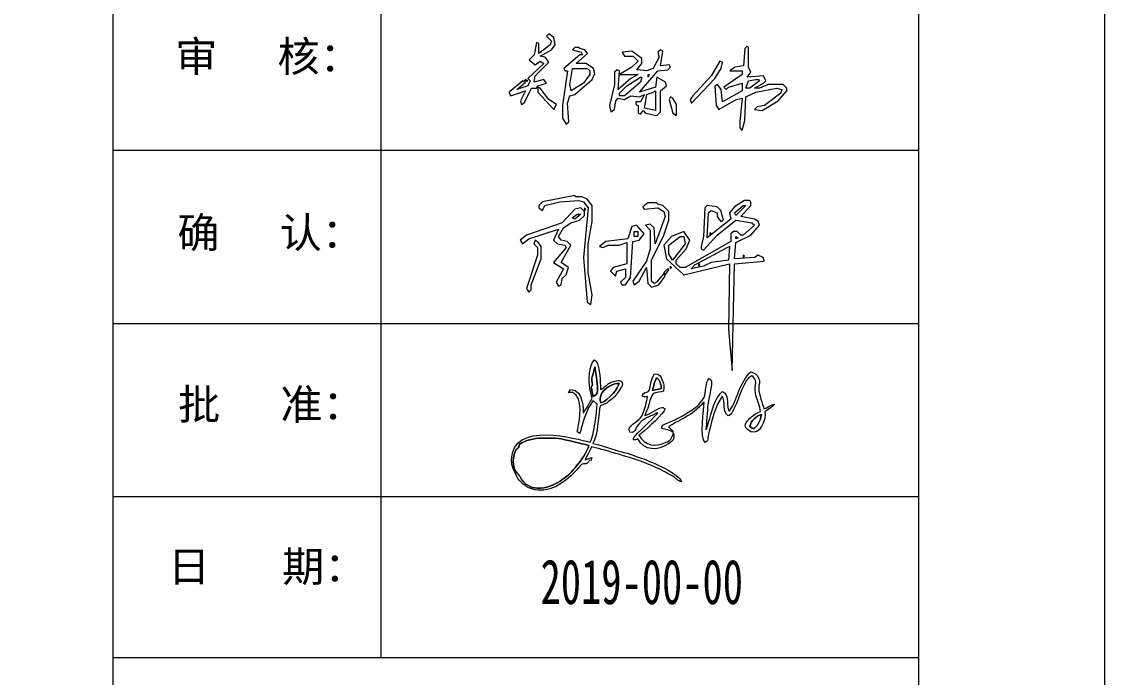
# Model space of a CAD drawing. Header units: millimetres. Extents: x 130143 to 328923, y 19139 to 134795.
# Drawn here: x 240438 to 247426, y 84799 to 89030 of the extents above; entities that cross this region are included whole.
import ezdxf
from ezdxf.enums import TextEntityAlignment as Align

# ---------------------------------------------------------------- set-up
doc = ezdxf.new("R2010")
doc.units = ezdxf.units.MM
doc.header["$LTSCALE"] = 10
doc.layers.add('邦威智能化', color=7, linetype='Continuous', lineweight=18)
doc.styles.get("Standard").update_dxf_attribs({"font": 'arial.ttf'})
doc.styles.add('标准', font='', dxfattribs={"width": 0.667})
doc.styles.get('标准').set_extended_font_data('仿宋_gb2312')

# ---------------------------------------------------------------- blocks, each defined once
blk = doc.blocks.new('图框')
for p, q in [((34698.4, 589.7), (34698.4, -29110.3)), ((36860.1, -16833.3), (36860.1, -23716)), ((34698.4, -19626.2), (41198.4, -19626.2)), ((34698.4, -21022.6), (41198.4, -21022.6)), ((34698.4, -22419), (41198.4, -22419)), ((34698.4, -23716), (41198.4, -23716))]:
    blk.add_line(p, q)
for points in [[(-2301.6, 1739.7), (42698.4, 1739.7), (42698.4, -30260.3), (-2301.6, -30260.3)], [(-801.6, 589.7), (41198.4, 589.7), (41198.4, -29110.3), (-801.6, -29110.3)]]:
    blk.add_lwpolyline(points, close=True)
for s, p, p2 in [('审     核：', (35201.4, -18992.3), (36707.7, -18992.3)), ('确     认：', (35218.5, -20414.1), (36724.8, -20414.1)), ('批     准：', (35224.7, -21798.6), (36730.9, -21798.6)), ('日      期：', (35143.3, -23105.8), (36744.9, -23105.8))]:
    blk.add_text(s, height=245.65).set_placement(p, p2, align=Align.ALIGNED)
blk = doc.blocks.new('zzh')
at = {"linetype": 'Continuous', "elevation": 9684500}
for points in [[(452.49, 1013.31), (451.49, 1014.31), (425.49, 1009.31), (422.49, 1006.31), (422.49, 1004.31), (425.49, 1002.31), (427.49, 1006.31), (439.49, 1009.31), (454.49, 1010.31), (458.49, 1009.31), (462.49, 1004.31), (458.49, 964.31), (461.49, 928.31), (464.49, 926.31), (465.49, 934.31), (462.49, 952.31), (462.49, 975.31), (465.49, 993.31), (465.49, 1006.31), (461.49, 1011.31), (457.49, 1013.31), (452.49, 1013.31)], [(518.49, 1007.31), (517.49, 1008.31), (510.49, 1008.31), (506.49, 1005.31), (507.49, 1003.31), (518.49, 1004.31), (523.49, 1001.31), (524.49, 997.31), (516.49, 975.31), (515.49, 988.31), (512.49, 991.31), (508.49, 990.31), (512.49, 986.31), (512.49, 971.31), (509.49, 961.31), (498.49, 945.31), (499.49, 942.31), (503.49, 945.31), (509.49, 956.31), (510.49, 943.31), (513.49, 940.31), (519.49, 942.31), (524.49, 949.31), (523.49, 951.31), (517.49, 944.31), (515.49, 943.31), (513.49, 945.31), (513.49, 962.31), (523.49, 982.31), (527.49, 994.31), (527.49, 1001.31), (522.49, 1006.31), (518.49, 1007.31)], [(593.49, 1009.31), (592.49, 1010.31), (588.49, 1010.31), (580.49, 1005.31), (576.49, 1000.31), (577.49, 995.31), (558.49, 980.31), (559.49, 1000.31), (561.49, 1002.31), (566.49, 1000.31), (566.49, 997.31), (569.49, 993.31), (571.49, 994.31), (569.49, 1002.31), (566.49, 1005.31), (558.49, 1006.31), (556.49, 1004.31), (555.49, 981.31), (553.49, 973.31), (553.49, 971.31), (555.49, 970.31), (566.49, 982.31), (581.49, 994.31), (594.49, 992.31), (596.49, 990.31), (587.49, 982.31), (585.49, 982.31), (582.49, 985.31), (579.49, 985.31), (577.49, 983.31), (577.49, 977.31), (540.49, 956.31), (536.49, 956.31), (533.49, 959.31), (533.49, 962.31), (541.49, 971.31), (544.49, 978.31), (539.49, 985.31), (529.49, 981.31), (523.49, 974.31), (525.49, 963.31), (539.49, 950.31), (576.49, 959.31), (575.49, 906.31), (578.49, 873.31), (580.49, 959.31), (604.49, 961.31), (603.49, 964.31), (599.49, 966.31), (596.49, 964.31), (580.49, 963.31), (581.49, 976.31), (593.49, 982.31), (600.49, 990.31), (599.49, 993.31), (596.49, 995.31), (585.49, 997.31), (593.49, 1006.31), (593.49, 1009.31)], [(587.49, 1006.31), (589.49, 1006.31), (581.49, 998.31), (580.49, 1000.31), (587.49, 1006.31)], [(457.49, 1003.31), (456.49, 1004.31), (451.49, 1003.31), (441.49, 992.31), (412.49, 982.31), (407.49, 978.31), (409.49, 975.31), (414.49, 979.31), (438.49, 987.31), (434.49, 978.31), (437.49, 975.31), (443.49, 974.31), (444.49, 972.31), (434.49, 960.31), (442.49, 955.31), (436.49, 944.31), (438.49, 941.31), (440.49, 942.31), (441.49, 947.31), (444.49, 950.31), (446.49, 956.31), (440.49, 960.31), (448.49, 974.31), (445.49, 977.31), (440.49, 978.31), (438.49, 981.31), (442.49, 988.31), (448.49, 992.31), (455.49, 994.31), (459.49, 998.31), (459.49, 1001.31), (457.49, 1003.31)], [(453.49, 999.31), (456.49, 999.31), (451.49, 995.31), (449.49, 996.31), (453.49, 999.31)], [(460.49, 1003.31), (459.49, 1004.31), (459.49, 1002.31), (460.49, 1003.31)], [(502.49, 989.31), (501.49, 990.31), (497.49, 989.31), (494.49, 979.31), (476.49, 977.31), (471.49, 973.31), (474.49, 972.31), (478.49, 974.31), (487.49, 974.31), (493.49, 976.31), (493.49, 959.31), (482.49, 956.31), (480.49, 953.31), (484.49, 949.31), (485.49, 953.31), (492.49, 955.31), (492.49, 948.31), (488.49, 944.31), (489.49, 942.31), (492.49, 942.31), (496.49, 948.31), (498.49, 977.31), (503.49, 978.31), (507.49, 983.31), (502.49, 989.31)], [(499.49, 985.31), (502.49, 985.31), (502.49, 981.31), (499.49, 981.31), (499.49, 985.31)], [(536.49, 981.31), (539.49, 981.31), (540.49, 975.31), (530.49, 962.31), (527.49, 967.31), (527.49, 974.31), (536.49, 981.31)], [(561.49, 983.31), (560.49, 984.31), (560.49, 982.31), (561.49, 983.31)], [(581.49, 981.31), (583.49, 980.31), (581.49, 979.31), (581.49, 981.31)], [(421.49, 977.31), (419.49, 978.31), (418.49, 975.31), (421.49, 972.31), (421.49, 966.31), (412.49, 939.31), (414.49, 936.31), (416.49, 938.31), (416.49, 942.31), (424.49, 963.31), (424.49, 973.31), (421.49, 977.31)], [(574.49, 972.31), (576.49, 973.31), (575.49, 962.31), (561.49, 960.31), (555.49, 957.31), (545.49, 955.31), (548.49, 958.31), (574.49, 972.31)], [(588.49, 965.31), (587.49, 966.31), (587.49, 964.31), (588.49, 965.31)], [(527.49, 954.31), (526.49, 955.31), (523.49, 952.31), (524.49, 950.31), (527.49, 954.31)], [(529.49, 956.31), (528.49, 957.31), (528.49, 955.31), (529.49, 956.31)], [(552.49, 958.31), (551.49, 959.31), (551.49, 957.31), (552.49, 958.31)]]:
    blk.add_lwpolyline(points, dxfattribs=at)
blk = doc.blocks.new('zcw')
at = {"linetype": 'Continuous', "elevation": 9684500}
for points in [[(448, 1160), (447, 1161), (445, 1159), (449, 1155), (448, 1152), (439, 1145), (439, 1153), (437, 1154), (435, 1144), (431, 1140), (436, 1136), (440, 1139), (443, 1137), (430, 1125), (432, 1123), (430, 1119), (421, 1116), (428, 1122), (426, 1123), (415, 1114), (416, 1111), (428, 1115), (424, 1107), (425, 1104), (427, 1105), (433, 1117), (437, 1117), (438, 1119), (445, 1121), (443, 1124), (435, 1122), (436, 1127), (447, 1138), (444, 1142), (440, 1143), (449, 1148), (452, 1152), (451, 1158), (448, 1160)], [(472, 1149), (471, 1150), (468, 1150), (466, 1148), (473, 1146), (474, 1144), (472, 1144), (459, 1133), (460, 1131), (462, 1131), (458, 1103), (458, 1093), (461, 1088), (463, 1090), (462, 1105), (464, 1111), (468, 1112), (482, 1124), (484, 1129), (483, 1133), (477, 1137), (469, 1137), (478, 1145), (476, 1148), (472, 1149)], [(539, 1147), (537, 1148), (535, 1146), (536, 1142), (531, 1133), (526, 1131), (518, 1132), (522, 1137), (522, 1141), (514, 1147), (506, 1146), (508, 1143), (515, 1143), (519, 1139), (514, 1134), (504, 1128), (519, 1128), (513, 1125), (503, 1116), (504, 1131), (502, 1132), (500, 1130), (500, 1120), (496, 1103), (497, 1098), (500, 1100), (501, 1107), (503, 1109), (508, 1108), (513, 1111), (520, 1110), (524, 1112), (521, 1106), (517, 1106), (517, 1104), (519, 1103), (519, 1097), (521, 1096), (523, 1099), (525, 1097), (534, 1095), (537, 1098), (537, 1115), (542, 1119), (541, 1122), (534, 1126), (533, 1118), (520, 1114), (535, 1131), (543, 1132), (545, 1134), (544, 1136), (537, 1135), (539, 1147)], [(608, 1150), (607, 1151), (605, 1149), (604, 1135), (597, 1134), (593, 1131), (603, 1131), (603, 1128), (588, 1118), (590, 1116), (592, 1118), (603, 1121), (603, 1115), (587, 1106), (586, 1116), (583, 1120), (581, 1119), (582, 1103), (584, 1100), (598, 1108), (603, 1109), (601, 1090), (601, 1085), (603, 1083), (605, 1091), (606, 1110), (614, 1114), (631, 1117), (635, 1116), (634, 1113), (621, 1103), (615, 1102), (613, 1100), (619, 1099), (632, 1107), (639, 1115), (639, 1117), (636, 1120), (624, 1120), (617, 1117), (613, 1117), (620, 1121), (622, 1123), (620, 1127), (607, 1126), (610, 1130), (608, 1134), (608, 1150)], [(587, 1138), (585, 1139), (578, 1127), (563, 1111), (561, 1108), (562, 1105), (581, 1125), (586, 1133), (587, 1138)], [(466, 1133), (474, 1133), (478, 1133), (480, 1131), (480, 1128), (475, 1121), (465, 1115), (464, 1120), (466, 1133)], [(527, 1128), (528, 1128), (527, 1126), (527, 1128)], [(430, 1123), (428, 1124), (427, 1123), (430, 1123)], [(521, 1126), (522, 1126), (521, 1122), (508, 1111), (504, 1111), (504, 1113), (510, 1119), (521, 1126)], [(614, 1124), (616, 1124), (617, 1123), (609, 1117), (606, 1117), (608, 1123), (614, 1124)], [(440, 1117), (438, 1118), (438, 1114), (451, 1100), (453, 1104), (447, 1108), (440, 1117)], [(531, 1114), (533, 1115), (533, 1099), (524, 1101), (526, 1112), (531, 1114)], [(547, 1109), (545, 1110), (544, 1108), (547, 1097), (550, 1095), (550, 1104), (547, 1109)]]:
    blk.add_lwpolyline(points, dxfattribs=at)

msp = doc.modelspace()

# ---------------------------------------------------------------- linework, layer by layer
at = {"layer": '邦威智能化'}
for points, knots in [([(244118.39073, 86216.71499, 0), (244118.39073, 86216.71499, 0), (244074.3754, 86202.42632, 0), (244074.3754, 86202.42632, 0), (244074.3754, 86202.42632, 0), (244079.92467, 86223.05726, 0), (244101.11741, 86243.91066, 0), (244115.24496, 86285.86141, 0), (244115.24496, 86285.86141, 0), (244170.01987, 86276.5011, 0), (244377.97413, 86213.19654, 0), (244432.74584, 86193.31139, 0), (244432.74584, 86193.31139, 0), (244476.69096, 86177.3564, 0), (244532.29566, 86155.58693, 0), (244571.9823, 86133.40576, 0), (244571.9823, 86133.40576, 0), (244594.58777, 86120.77993, 0), (244613.37333, 86112.87204, 0), (244636.55143, 86098.90919, 0), (244636.55143, 86098.90919, 0), (244656.33507, 86087.0026, 0), (244674.6542, 86065.92244, 0), (244697.27767, 86060.50673, 0), (244697.27767, 86060.50673, 0), (244685.06387, 86112.19102, 0), (244509.422, 86187.24763, 0), (244444.13788, 86211.20268, 0), (244444.13788, 86211.20268, 0), (244392.5776, 86230.12245, 0), (244337.99078, 86248.07133, 0), (244286.74336, 86261.59231, 0), (244286.74336, 86261.59231, 0), (244232.9623, 86275.78925, 0), (244175.64956, 86299.68114, 0), (244124.09782, 86307.31975, 0), (244124.09782, 86307.31975, 0), (244160.11501, 86364.98671, 0), (244160.28724, 86511.30036, 0), (244172.16498, 86552.01925, 0), (244172.16498, 86552.01925, 0), (244226.64773, 86575.21919, 0), (244184.81897, 86547.09157, 0), (244240.42435, 86590.18039, 0), (244240.42435, 86590.18039, 0), (244248.7044, 86596.59638, 0), (244254.15515, 86599.50659, 0), (244261.38452, 86606.76054, 0), (244261.38452, 86606.76054, 0), (244268.19583, 86613.59892, 0), (244272.77095, 86620.24066, 0), (244279.33242, 86627.31528, 0), (244279.33242, 86627.31528, 0), (244279.33242, 86627.31528, 0), (244311.37494, 86674.56629, 0), (244311.37494, 86674.56629, 0), (244311.37494, 86674.56629, 0), (244335.52102, 86733.913, 0), (244257.72027, 86711.29833, 0), (244231.91855, 86697.23952, 0), (244231.91855, 86697.23952, 0), (244212.40182, 86686.60111, 0), (244191.86953, 86663.37545, 0), (244173.9366, 86655.37828, 0), (244173.9366, 86655.37828, 0), (244172.39225, 86697.66191, 0), (244173.31323, 86829.87379, 0), (244135.99508, 86848.01667, 0), (244135.99508, 86848.01667, 0), (244097.65229, 86815.5632, 0), (244097.57698, 86711.95369, 0), (244104.96533, 86665.52166, 0), (244104.96533, 86665.52166, 0), (244116.07259, 86595.76663, 0), (244128.85167, 86607.53125, 0), (244110.25314, 86581.47632, 0), (244110.25314, 86581.47632, 0), (244110.25314, 86581.47632, 0), (244064.39302, 86504.19082, 0), (244064.39302, 86504.19082, 0), (244064.39302, 86504.19082, 0), (244059.41678, 86518.58204, 0), (244070.956, 86652.64535, 0), (243981.06486, 86655.85032, 0), (243981.06486, 86655.85032, 0), (243981.06486, 86655.85032, 0), (243967.96225, 86635.74883, 0), (243967.96225, 86635.74883, 0), (243967.96225, 86635.74883, 0), (243982.18336, 86635.89834, 0), (243985.64839, 86639.75042, 0), (243994.53376, 86636.25008, 0), (243994.53376, 86636.25008, 0), (244066.14362, 86608.01985, 0), (244038.75242, 86462.93343, 0), (244028.56647, 86403.51731, 0), (244028.56647, 86403.51731, 0), (244025.41668, 86385.16089, 0), (244020.00362, 86379.49687, 0), (244040.88624, 86373.27167, 0), (244040.88624, 86373.27167, 0), (244047.49787, 86386.02025, 0), (244053.77671, 86449.92735, 0), (244097.66605, 86537.87252, 0), (244097.66605, 86537.87252, 0), (244106.56772, 86555.71375, 0), (244117.42724, 86567.03808, 0), (244124.51199, 86583.43593, 0), (244124.51199, 86583.43593, 0), (244138.34589, 86575.84163, 0), (244139.92897, 86569.958, 0), (244152.1414, 86564.1497, 0), (244152.1414, 86564.1497, 0), (244149.80565, 86506.52073, 0), (244132.03817, 86354.18389, 0), (244106.337, 86316.94498, 0), (244106.337, 86316.94498, 0), (244093.01135, 86315.98039, 0), (243653.24451, 86460.77491, 0), (243606.03972, 86244.92949, 0), (243606.03972, 86244.92949, 0), (243590.43817, 86173.58974, 0), (243608.16604, 86147.44228, 0), (243634.29236, 86095.56427, 0), (243634.29236, 86095.56427, 0), (243644.23443, 86075.81504, 0), (243646.44522, 86071.47311, 0), (243662.01743, 86058.023, 0), (243662.01743, 86058.023, 0), (243699.9087, 86025.31332, 0), (243718.63299, 86013.15257, 0), (243770.65103, 86007.32716, 0), (243770.65103, 86007.32716, 0), (243874.7601, 85995.67385, 0), (243971.59638, 86081.79228, 0), (244032.79687, 86152.11054, 0), (244032.79687, 86152.11054, 0), (244032.79687, 86152.11054, 0), (244049.43679, 86170.17369, 0), (244049.43679, 86170.17369, 0), (244049.43679, 86170.17369, 0), (244050.10469, 86170.91083, 0), (244051.05459, 86172.10684, 0), (244051.68229, 86172.78647, 0), (244051.68229, 86172.78647, 0), (244051.68229, 86172.78647, 0), (244062.14039, 86178.52094, 0), (244062.14039, 86178.52094, 0), (244062.14039, 86178.52094, 0), (244062.59307, 86178.43683, 0), (244063.86144, 86177.68173, 0), (244064.37349, 86177.57412, 0), (244064.37349, 86177.57412, 0), (244064.96283, 86177.45229, 0), (244066.33695, 86176.73615, 0), (244066.99618, 86176.63472, 0), (244066.99618, 86176.63472, 0), (244078.21238, 86174.94323, 0), (244082.4671, 86176.36925, 0), (244092.65685, 86185.31702, 0), (244092.65685, 86185.31702, 0), (244097.87015, 86189.89324, 0), (244095.94501, 86188.89576, 0), (244099.72607, 86194.57773, 0), (244099.72607, 86194.57773, 0), (244110.06739, 86210.11224, 0), (244110.32746, 86183.09424, 0), (244118.39073, 86216.71499, 0)], [0, 0, 0, 0, 35183.0491355911, 35183.0491355911, 35183.0491355911, 35183.0642643022, 70366.0982711822, 70366.0982711822, 70366.0982711822, 70366.1133998934, 105549.1474067732, 105549.1474067732, 105549.1474067732, 105549.1625354843, 140732.1965423643, 140732.1965423643, 140732.1965423643, 140732.2116710754, 175915.2456779554, 175915.2456779554, 175915.2456779554, 175915.2608066664, 211098.2948135464, 211098.2948135464, 211098.2948135464, 211098.3099422576, 246281.3439491375, 246281.3439491375, 246281.3439491375, 246281.3590778487, 281464.3930847286, 281464.3930847286, 281464.3930847286, 281464.4082134397, 316647.4422203197, 316647.4422203197, 316647.4422203197, 316647.4573490307, 351830.4913559108, 351830.4913559108, 351830.4913559108, 351830.5064846219, 387013.5404915018, 387013.5404915018, 387013.5404915018, 387013.5556202129, 422196.5896270929, 422196.5896270929, 422196.5896270929, 422196.604755804, 457379.6387626839, 457379.6387626839, 457379.6387626839, 457379.653891395, 492562.687898275, 492562.687898275, 492562.687898275, 492562.7030269861, 527745.7370338662, 527745.7370338662, 527745.7370338662, 527745.7521625772, 562928.7861694571, 562928.7861694571, 562928.7861694571, 562928.8012981683, 598111.8353050482, 598111.8353050482, 598111.8353050482, 598111.8504337593, 633294.8844406394, 633294.8844406394, 633294.8844406394, 633294.8995693504, 668477.9335762303, 668477.9335762303, 668477.9335762303, 668477.9487049414, 703660.9827118216, 703660.9827118216, 703660.9827118216, 703660.9978405325, 738844.0318474123, 738844.0318474123, 738844.0318474123, 738844.0469761237, 774027.0809830036, 774027.0809830036, 774027.0809830036, 774027.0961117148, 809210.1301185949, 809210.1301185949, 809210.1301185949, 809210.1452473056, 844393.179254186, 844393.179254186, 844393.179254186, 844393.1943828969, 879576.228389777, 879576.228389777, 879576.228389777, 879576.2435184881, 914759.2775253679, 914759.2775253679, 914759.2775253679, 914759.2926540793, 949942.3266609587, 949942.3266609587, 949942.3266609587, 949942.3417896705, 985125.37579655, 985125.37579655, 985125.37579655, 985125.390925262, 1020308.424932141, 1020308.424932141, 1020308.424932141, 1020308.440060852, 1055491.474067732, 1055491.474067732, 1055491.474067732, 1055491.489196443, 1090674.5232033229, 1090674.5232033229, 1090674.5232033229, 1090674.5383320339, 1125857.572338914, 1125857.572338914, 1125857.572338914, 1125857.587467625, 1161040.6214745049, 1161040.6214745049, 1161040.6214745049, 1161040.6366032159, 1196223.670610097, 1196223.670610097, 1196223.670610097, 1196223.6857388071, 1231406.719745687, 1231406.719745687, 1231406.719745687, 1231406.734874398, 1266589.7688812781, 1266589.7688812781, 1266589.7688812781, 1266589.78400999, 1301772.818016869, 1301772.818016869, 1301772.818016869, 1301772.833145581, 1336955.8671524599, 1336955.8671524599, 1336955.8671524599, 1336955.8822811721, 1372138.9162880511, 1372138.9162880511, 1372138.9162880511, 1372138.931416763, 1407321.9654236429, 1407321.9654236429, 1407321.9654236429, 1407321.9805523539, 1442505.014559234, 1442505.014559234, 1442505.014559234, 1442505.029687945, 1512871.1128304149, 1512871.1128304149, 1512871.1128304149, 1512871.1128304149]), ([(244138.64328, 86803.44675, 0), (244143.27647, 86746.21534, 0), (244155.86655, 86721.49524, 0), (244154.62277, 86649.05023, 0), (244154.62277, 86649.05023, 0), (244154.23849, 86626.6283, 0), (244143.66163, 86618.86172, 0), (244126.88639, 86611.64869, 0), (244126.88639, 86611.64869, 0), (244126.88639, 86611.64869, 0), (244117.20244, 86654.15504, 0), (244117.20244, 86654.15504, 0), (244117.20244, 86654.15504, 0), (244108.02738, 86690.74498, 0), (244125.5543, 86668.21465, 0), (244121.16944, 86699.69148, 0), (244121.16944, 86699.69148, 0), (244119.5487, 86711.32082, 0), (244115.57527, 86701.57523, 0), (244117.73629, 86727.20858, 0), (244117.73629, 86727.20858, 0), (244117.73629, 86727.20858, 0), (244138.64328, 86803.44675, 0), (244138.64328, 86803.44675, 0)], [0, 0, 0, 0, 31925.6480872779, 31925.6480872779, 31925.6480872779, 31925.6503220733, 63851.2961745559, 63851.2961745559, 63851.2961745559, 63851.2984093513, 95776.9442618339, 95776.9442618339, 95776.9442618339, 95776.9464966292, 127702.5923491118, 127702.5923491118, 127702.5923491118, 127702.5945839072, 159628.2404363898, 159628.2404363898, 159628.2404363898, 159628.2426711851, 223479.5366109457, 223479.5366109457, 223479.5366109457, 223479.5366109457]), ([(244477.02951, 86611.19539, 0), (244473.00816, 86573.38421, 0), (244450.82657, 86493.4337, 0), (244432.71478, 86472.92534, 0), (244432.71478, 86472.92534, 0), (244423.4075, 86462.38639, 0), (244397.47713, 86446.56138, 0), (244385.95715, 86435.02309, 0), (244385.95715, 86435.02309, 0), (244350.76083, 86399.75207, 0), (244356.45957, 86402.91645, 0), (244362.54024, 86382.08626, 0), (244362.54024, 86382.08626, 0), (244412.17731, 86369.08229, 0), (244382.59032, 86419.7841, 0), (244465.11793, 86470.02896, 0), (244465.11793, 86470.02896, 0), (244465.11793, 86470.02896, 0), (244505.89899, 86489.03246, 0), (244505.89899, 86489.03246, 0), (244505.89899, 86489.03246, 0), (244532.04885, 86500.19028, 0), (244523.78809, 86504.54525, 0), (244544.53536, 86506.22898, 0), (244544.53536, 86506.22898, 0), (244535.95097, 86491.69938, 0), (244428.89705, 86390.90603, 0), (244399.67591, 86358.70107, 0), (244399.67591, 86358.70107, 0), (244387.93266, 86345.76206, 0), (244385.73793, 86348.62597, 0), (244386.13601, 86332.1798, 0), (244386.13601, 86332.1798, 0), (244403.62357, 86329.72944, 0), (244394.07093, 86333.66453, 0), (244414.25423, 86337.16888, 0), (244414.25423, 86337.16888, 0), (244456.95137, 86260.74822, 0), (244541.8321, 86257.53094, 0), (244613.26839, 86306.33191, 0), (244613.26839, 86306.33191, 0), (244638.57232, 86323.61824, 0), (244654.48427, 86332.0879, 0), (244646.22885, 86373.96221, 0), (244646.22885, 86373.96221, 0), (244645.45458, 86372.87628, 0), (244644.9314, 86372.32589, 0), (244644.52446, 86370.33707, 0), (244644.52446, 86370.33707, 0), (244644.52446, 86370.33707, 0), (244628.49535, 86335.86608, 0), (244628.49535, 86335.86608, 0), (244628.49535, 86335.86608, 0), (244620.17014, 86326.91397, 0), (244608.98724, 86320.79239, 0), (244597.34921, 86315.59472, 0), (244597.34921, 86315.59472, 0), (244526.47834, 86283.94986, 0), (244463.99732, 86291.14642, 0), (244421.54128, 86360.86344, 0), (244421.54128, 86360.86344, 0), (244430.87638, 86369.72586, 0), (244436.50522, 86371.14569, 0), (244444.58057, 86378.05208, 0), (244444.58057, 86378.05208, 0), (244477.83313, 86406.4791, 0), (244585.07564, 86504.05111, 0), (244592.20627, 86531.50996, 0), (244592.20627, 86531.50996, 0), (244577.49485, 86540.03004, 0), (244580.26788, 86544.55064, 0), (244562.04492, 86537.64498, 0), (244562.04492, 86537.64498, 0), (244538.29207, 86528.63799, 0), (244474.54962, 86491.01729, 0), (244459.78922, 86487.94145, 0), (244459.78922, 86487.94145, 0), (244498.20184, 86574.41608, 0), (244481.17785, 86553.50512, 0), (244498.60347, 86600.08717, 0), (244498.60347, 86600.08717, 0), (244517.10269, 86649.53618, 0), (244534.17942, 86629.14062, 0), (244581.11186, 86646.50835, 0), (244581.11186, 86646.50835, 0), (244587.57091, 86675.47862, 0), (244581.65534, 86695.05652, 0), (244571.99715, 86717.2083, 0), (244571.99715, 86717.2083, 0), (244560.82572, 86742.83003, 0), (244558.67256, 86758.08515, 0), (244522.80996, 86757.68666, 0), (244522.80996, 86757.68666, 0), (244495.09579, 86715.36376, 0), (244498.82878, 86677.8685, 0), (244489.33583, 86654.40217, 0), (244489.33583, 86654.40217, 0), (244480.06615, 86631.47448, 0), (244467.50809, 86643.5529, 0), (244452.46744, 86629.99428, 0), (244452.46744, 86629.99428, 0), (244430.34461, 86610.04996, 0), (244458.95994, 86606.68424, 0), (244477.02951, 86611.19539, 0)], [0, 0, 0, 0, 32802.2634506193, 32802.2634506193, 32802.2634506193, 32802.2723072305, 65604.5269012387, 65604.5269012387, 65604.5269012387, 65604.5357578499, 98406.7903518581, 98406.7903518581, 98406.7903518581, 98406.7992084692, 131209.0538024774, 131209.0538024774, 131209.0538024774, 131209.0626590885, 164011.3172530968, 164011.3172530968, 164011.3172530968, 164011.3261097079, 196813.5807037161, 196813.5807037161, 196813.5807037161, 196813.5895603271, 229615.8441543355, 229615.8441543355, 229615.8441543355, 229615.8530109466, 262418.1076049548, 262418.1076049548, 262418.1076049548, 262418.116461566, 295220.3710555743, 295220.3710555743, 295220.3710555743, 295220.3799121853, 328022.6345061935, 328022.6345061935, 328022.6345061935, 328022.6433628047, 360824.8979568129, 360824.8979568129, 360824.8979568129, 360824.9068134241, 393627.1614074323, 393627.1614074323, 393627.1614074323, 393627.1702640436, 426429.4248580514, 426429.4248580514, 426429.4248580514, 426429.4337146629, 459231.688308671, 459231.688308671, 459231.688308671, 459231.6971652822, 492033.9517592903, 492033.9517592903, 492033.9517592903, 492033.9606159018, 524836.2152099097, 524836.2152099097, 524836.2152099097, 524836.2240665208, 557638.478660529, 557638.478660529, 557638.478660529, 557638.4875171402, 590440.7421111483, 590440.7421111483, 590440.7421111483, 590440.7509677596, 623243.0055617678, 623243.0055617678, 623243.0055617678, 623243.0144183789, 656045.269012387, 656045.269012387, 656045.269012387, 656045.2778689982, 688847.5324630064, 688847.5324630064, 688847.5324630064, 688847.541319618, 721649.7959136256, 721649.7959136256, 721649.7959136256, 721649.8047702371, 754452.0593642452, 754452.0593642452, 754452.0593642452, 754452.0682208563, 787254.3228148646, 787254.3228148646, 787254.3228148646, 787254.3316714753, 820056.5862654839, 820056.5862654839, 820056.5862654839, 820056.5951220952, 885661.1131667227, 885661.1131667227, 885661.1131667227, 885661.1131667227]), ([(244510.50729, 86650.72546, 0), (244516.82411, 86680.64686, 0), (244523.76803, 86712.6115, 0), (244538.19775, 86732.68948, 0), (244538.19775, 86732.68948, 0), (244547.05526, 86725.28756, 0), (244553.65362, 86712.20921, 0), (244558.44686, 86701.85007, 0), (244558.44686, 86701.85007, 0), (244564.27406, 86689.23493, 0), (244566.42106, 86675.49616, 0), (244567.72887, 86662.06476, 0), (244567.72887, 86662.06476, 0), (244567.72887, 86662.06476, 0), (244510.50729, 86650.72546, 0), (244510.50729, 86650.72546, 0)], [0, 0, 0, 0, 30219.7479542248, 30219.7479542248, 30219.7479542248, 30219.7494652122, 60439.4959084496, 60439.4959084496, 60439.4959084496, 60439.497419437, 90659.2438626744, 90659.2438626744, 90659.2438626744, 90659.2453736618, 151098.7397711239, 151098.7397711239, 151098.7397711239, 151098.7397711239]), ([(245005.70726, 86517.90846, 0), (245000.7841, 86523.65051, 0), (245004.79874, 86511.55795, 0), (244999.08415, 86530.35849, 0), (244999.08415, 86530.35849, 0), (244988.76066, 86564.3208, 0), (245003.5625, 86626.7399, 0), (244960.65756, 86643.13148, 0), (244960.65756, 86643.13148, 0), (244929.78591, 86615.54425, 0), (244913.71101, 86578.1766, 0), (244898.13821, 86535.1863, 0), (244898.13821, 86535.1863, 0), (244898.13821, 86535.1863, 0), (244859.84387, 86405.51032, 0), (244859.84387, 86405.51032, 0), (244859.84387, 86405.51032, 0), (244855.11782, 86395.68497, 0), (244856.12216, 86398.63852, 0), (244853.73813, 86395.2354, 0), (244853.73813, 86395.2354, 0), (244859.47944, 86447.20644, 0), (244860.71072, 86506.25408, 0), (244868.37478, 86567.56753, 0), (244868.37478, 86567.56753, 0), (244878.60364, 86649.4266, 0), (244910.37792, 86711.14856, 0), (244876.15864, 86728.17517, 0), (244876.15864, 86728.17517, 0), (244848.80518, 86702.33245, 0), (244857.10306, 86640.45669, 0), (244842.46044, 86605.53301, 0), (244842.46044, 86605.53301, 0), (244837.79313, 86594.41084, 0), (244818.2002, 86570.25817, 0), (244809.19657, 86560.52501, 0), (244809.19657, 86560.52501, 0), (244792.73785, 86542.72344, 0), (244783.00948, 86537.47133, 0), (244765.04064, 86524.79027, 0), (244765.04064, 86524.79027, 0), (244713.34496, 86488.28755, 0), (244649.39233, 86458.35872, 0), (244589.82185, 86432.67589, 0), (244589.82185, 86432.67589, 0), (244573.78438, 86425.76402, 0), (244572.63354, 86428.9965, 0), (244568.83562, 86407.74836, 0), (244568.83562, 86407.74836, 0), (244595.45335, 86393.75826, 0), (244622.21785, 86397.8723, 0), (244643.65072, 86378.59851, 0), (244643.65072, 86378.59851, 0), (244636.82923, 86403.30865, 0), (244627.15961, 86397.77392, 0), (244613.01228, 86414.86896, 0), (244613.01228, 86414.86896, 0), (244622.38752, 86419.07286, 0), (244639.94329, 86434.78045, 0), (244673.72508, 86450.93313, 0), (244673.72508, 86450.93313, 0), (244711.66637, 86469.0746, 0), (244762.79985, 86499.50386, 0), (244793.25035, 86527.1548, 0), (244793.25035, 86527.1548, 0), (244809.01147, 86541.46727, 0), (244827.93153, 86563.11412, 0), (244843.66046, 86574.70308, 0), (244843.66046, 86574.70308, 0), (244841.87281, 86534.63218, 0), (244811.32283, 86340.02609, 0), (244849.42628, 86313.53581, 0), (244849.42628, 86313.53581, 0), (244873.78892, 86324.88659, 0), (244862.24259, 86336.18209, 0), (244875.60834, 86386.59032, 0), (244875.60834, 86386.59032, 0), (244897.60691, 86469.55871, 0), (244912.18442, 86545.62688, 0), (244959.88732, 86614.39677, 0), (244959.88732, 86614.39677, 0), (244980.69729, 86579.73121, 0), (244961.62088, 86510.38341, 0), (244997.44117, 86486.41754, 0), (244997.44117, 86486.41754, 0), (245020.30409, 86492.13147, 0), (245028.5046, 86521.4604, 0), (245040.94615, 86544.68923, 0), (245040.94615, 86544.68923, 0), (245066.89481, 86593.13014, 0), (245100.10705, 86727.7263, 0), (245150.27752, 86745.63573, 0), (245150.27752, 86745.63573, 0), (245163.09598, 86737.62462, 0), (245178.48695, 86720.41393, 0), (245176.66488, 86700.51825, 0), (245176.66488, 86700.51825, 0), (245174.1835, 86673.37103, 0), (245167.24792, 86669.16649, 0), (245174.42735, 86632.41515, 0), (245174.42735, 86632.41515, 0), (245181.04404, 86598.50978, 0), (245205.39857, 86544.5805, 0), (245205.77859, 86515.34609, 0), (245205.77859, 86515.34609, 0), (245181.63115, 86503.34598, 0), (245155.17884, 86488.50302, 0), (245136.19077, 86468.72874, 0), (245136.19077, 86468.72874, 0), (245114.92814, 86446.58718, 0), (245093.19548, 86421.4327, 0), (245122.34491, 86397.41927, 0), (245122.34491, 86397.41927, 0), (245185.1996, 86345.61818, 0), (245228.83651, 86423.07748, 0), (245236.16606, 86488.52999, 0), (245236.16606, 86488.52999, 0), (245237.28302, 86498.53102, 0), (245234.82482, 86499.22676, 0), (245235.1719, 86512.49117, 0), (245235.1719, 86512.49117, 0), (245251.89031, 86525.42951, 0), (245286.70986, 86546.86469, 0), (245299.78766, 86560.86118, 0), (245299.78766, 86560.86118, 0), (245277.1796, 86561.49715, 0), (245255.42654, 86537.1732, 0), (245229.29839, 86532.29541, 0), (245229.29839, 86532.29541, 0), (245219.98908, 86563.82362, 0), (245196.02173, 86622.75835, 0), (245195.20027, 86661.9134, 0), (245195.20027, 86661.9134, 0), (245194.52963, 86693.9579, 0), (245208.0656, 86700.26313, 0), (245194.91405, 86730.32512, 0), (245194.91405, 86730.32512, 0), (245186.59284, 86749.3477, 0), (245171.10414, 86764.61409, 0), (245143.8178, 86769.89999, 0), (245143.8178, 86769.89999, 0), (245112.59924, 86743.60216, 0), (245090.35681, 86700.16976, 0), (245069.95599, 86653.48447, 0), (245069.95599, 86653.48447, 0), (245049.05486, 86605.64337, 0), (245035.66684, 86555.23762, 0), (245005.70726, 86517.90846, 0)], [0, 0, 0, 0, 32879.3583302865, 32879.3583302865, 32879.3583302865, 32879.3708244427, 65758.716660573, 65758.716660573, 65758.716660573, 65758.7291547292, 98638.0749908595, 98638.0749908595, 98638.0749908595, 98638.0874850157, 131517.433321146, 131517.433321146, 131517.433321146, 131517.4458153022, 164396.7916514325, 164396.7916514325, 164396.7916514325, 164396.8041455886, 197276.1499817192, 197276.1499817192, 197276.1499817192, 197276.1624758752, 230155.5083120057, 230155.5083120057, 230155.5083120057, 230155.5208061617, 263034.8666422922, 263034.8666422922, 263034.8666422922, 263034.8791364483, 295914.2249725787, 295914.2249725787, 295914.2249725787, 295914.2374667349, 328793.5833028651, 328793.5833028651, 328793.5833028651, 328793.5957970214, 361672.9416331518, 361672.9416331518, 361672.9416331518, 361672.9541273079, 394552.2999634382, 394552.2999634382, 394552.2999634382, 394552.3124575944, 427431.6582937247, 427431.6582937247, 427431.6582937247, 427431.6707878808, 460311.0166240113, 460311.0166240113, 460311.0166240113, 460311.0291181674, 493190.3749542978, 493190.3749542978, 493190.3749542978, 493190.387448454, 526069.7332845847, 526069.7332845847, 526069.7332845847, 526069.7457787405, 558949.0916148708, 558949.0916148708, 558949.0916148708, 558949.1041090271, 591828.4499451574, 591828.4499451574, 591828.4499451574, 591828.4624393136, 624707.8082754439, 624707.8082754439, 624707.8082754439, 624707.8207696001, 657587.1666057302, 657587.1666057302, 657587.1666057302, 657587.1790998866, 690466.524936017, 690466.524936017, 690466.524936017, 690466.5374301735, 723345.8832663036, 723345.8832663036, 723345.8832663036, 723345.8957604597, 756225.2415965901, 756225.2415965901, 756225.2415965901, 756225.2540907464, 789104.5999268768, 789104.5999268768, 789104.5999268768, 789104.6124210326, 821983.9582571629, 821983.9582571629, 821983.9582571629, 821983.9707513195, 854863.3165874495, 854863.3165874495, 854863.3165874495, 854863.3290816058, 887742.674917736, 887742.674917736, 887742.674917736, 887742.6874118929, 920622.0332480227, 920622.0332480227, 920622.0332480227, 920622.0457421788, 953501.3915783092, 953501.3915783092, 953501.3915783092, 953501.4040724656, 986380.7499085956, 986380.7499085956, 986380.7499085956, 986380.7624027518, 1019260.108238882, 1019260.108238882, 1019260.108238882, 1019260.1207330381, 1052139.466569168, 1052139.466569168, 1052139.466569168, 1052139.4790633251, 1085018.8248994551, 1085018.8248994551, 1085018.8248994551, 1085018.837393611, 1117898.1832297409, 1117898.1832297409, 1117898.1832297409, 1117898.195723898, 1150777.541560028, 1150777.541560028, 1150777.541560028, 1150777.5540541839, 1183656.8998903141, 1183656.8998903141, 1183656.8998903141, 1183656.9123844709, 1249415.6165508879, 1249415.6165508879, 1249415.6165508879, 1249415.6165508879]), ([(244176.72724, 86570.61313, 0), (244167.45431, 86592.63195, 0), (244173.68315, 86606.09358, 0), (244177.63128, 86621.59476, 0), (244177.63128, 86621.59476, 0), (244189.09659, 86666.61351, 0), (244270.23195, 86699.41099, 0), (244293.55116, 86696.14922, 0), (244293.55116, 86696.14922, 0), (244292.89723, 86670.48927, 0), (244230.47153, 86588.08036, 0), (244176.72724, 86570.61313, 0)], [0, 0, 0, 0, 29286.8193827614, 29286.8193827614, 29286.8193827614, 29286.8205542341, 58573.6387655227, 58573.6387655227, 58573.6387655227, 58573.6399369955, 117147.2775310454, 117147.2775310454, 117147.2775310454, 117147.2775310454]), ([(245137.69793, 86417.33831, 0), (245144.64189, 86453.25834, 0), (245178.99033, 86486.67968, 0), (245212.73124, 86496.02483, 0), (245212.73124, 86496.02483, 0), (245206.63876, 86452.40365, 0), (245188.11, 86416.88633, 0), (245160.02818, 86402.84424, 0), (245160.02818, 86402.84424, 0), (245160.02818, 86402.84424, 0), (245137.69793, 86417.33831, 0), (245137.69793, 86417.33831, 0)], [0, 0, 0, 0, 27112.3119568406, 27112.3119568406, 27112.3119568406, 27112.3130413331, 54224.6239136813, 54224.6239136813, 54224.6239136813, 54224.6249981737, 108449.2478273625, 108449.2478273625, 108449.2478273625, 108449.2478273625]), ([(244098.50761, 86295.0123, 0), (244089.7702, 86255.27418, 0), (244045.69567, 86198.1645, 0), (244019.74715, 86162.90823, 0), (244019.74715, 86162.90823, 0), (243997.12453, 86132.17873, 0), (243943.16407, 86082.74865, 0), (243913.36239, 86064.73944, 0), (243913.36239, 86064.73944, 0), (243872.10199, 86039.79975, 0), (243827.49475, 86016.8378, 0), (243765.05882, 86019.31893, 0), (243765.05882, 86019.31893, 0), (243725.53893, 86020.89322, 0), (243678.68486, 86045.8091, 0), (243657.44765, 86088.69775, 0), (243657.44765, 86088.69775, 0), (243652.83622, 86098.00559, 0), (243653.00813, 86096.71309, 0), (243646.18152, 86105.45572, 0), (243646.18152, 86105.45572, 0), (243645.42706, 86106.42417, 0), (243643.41043, 86109.06545, 0), (243642.69555, 86109.883, 0), (243642.69555, 86109.883, 0), (243642.32574, 86110.30724, 0), (243641.41854, 86111.32083, 0), (243641.04502, 86111.71168, 0), (243641.04502, 86111.71168, 0), (243641.04502, 86111.71168, 0), (243637.63325, 86114.82915, 0), (243637.63325, 86114.82915, 0), (243637.63325, 86114.82915, 0), (243601.56137, 86149.20731, 0), (243606.10831, 86239.36064, 0), (243630.55029, 86268.41174, 0), (243630.55029, 86268.41174, 0), (243642.64544, 86282.79351, 0), (243633.7104, 86268.10002, 0), (243642.71652, 86279.83315, 0), (243642.71652, 86279.83315, 0), (243656.84321, 86298.24882, 0), (243640.3649, 86300.14754, 0), (243664.56181, 86311.78155, 0), (243664.56181, 86311.78155, 0), (243665.49624, 86312.22989, 0), (243666.89819, 86312.52486, 0), (243667.8722, 86312.92373, 0), (243667.8722, 86312.92373, 0), (243668.86353, 86313.32631, 0), (243670.26672, 86313.5817, 0), (243671.27351, 86313.97129, 0), (243671.27351, 86313.97129, 0), (243671.27351, 86313.97129, 0), (243699.20629, 86327.58482, 0), (243699.20629, 86327.58482, 0), (243699.20629, 86327.58482, 0), (243708.16841, 86330.60631, 0), (243727.37027, 86333.08719, 0), (243739.0219, 86336.53103, 0), (243739.0219, 86336.53103, 0), (243774.31999, 86346.95963, 0), (243881.51937, 86344.457, 0), (243921.48756, 86337.18152, 0), (243921.48756, 86337.18152, 0), (243984.26414, 86325.74881, 0), (244038.76254, 86309.59025, 0), (244098.50761, 86295.0123, 0)], [0, 0, 0, 0, 33350.1205462191, 33350.1205462191, 33350.1205462191, 33350.1265492408, 66700.2410924381, 66700.2410924381, 66700.2410924381, 66700.2470954598, 100050.3616386572, 100050.3616386572, 100050.3616386572, 100050.3676416789, 133400.4821848763, 133400.4821848763, 133400.4821848763, 133400.488187898, 166750.6027310953, 166750.6027310953, 166750.6027310953, 166750.608734117, 200100.7232773144, 200100.7232773144, 200100.7232773144, 200100.7292803361, 233450.8438235335, 233450.8438235335, 233450.8438235335, 233450.8498265552, 266800.9643697526, 266800.9643697526, 266800.9643697526, 266800.9703727742, 300151.0849159716, 300151.0849159716, 300151.0849159716, 300151.0909189934, 333501.2054621908, 333501.2054621908, 333501.2054621908, 333501.2114652127, 366851.3260084098, 366851.3260084098, 366851.3260084098, 366851.3320114314, 400201.4465546287, 400201.4465546287, 400201.4465546287, 400201.4525576507, 433551.5671008479, 433551.5671008479, 433551.5671008479, 433551.5731038696, 466901.687647067, 466901.687647067, 466901.687647067, 466901.6936500887, 500251.8081932858, 500251.8081932858, 500251.8081932858, 500251.8141963077, 533601.9287395052, 533601.9287395052, 533601.9287395052, 533601.9347425265, 600302.1698319432, 600302.1698319432, 600302.1698319432, 600302.1698319432])]:
    msp.add_open_spline(points, degree=3, knots=knots, dxfattribs=at)
at = {"layer": '邦威智能化', "color": 7}
for points, knots in [([(244126.88639, 86611.64869, 0), (244143.66163, 86618.86172, 0), (244154.23849, 86626.6283, 0), (244154.62277, 86649.05023, 0), (244154.62277, 86649.05023, 0), (244155.86655, 86721.49524, 0), (244143.27647, 86746.21534, 0), (244138.64328, 86803.44675, 0), (244138.64328, 86803.44675, 0), (244138.64328, 86803.44675, 0), (244117.73629, 86727.20858, 0), (244117.73629, 86727.20858, 0), (244117.73629, 86727.20858, 0), (244115.57527, 86701.57523, 0), (244119.5487, 86711.32082, 0), (244121.16944, 86699.69148, 0), (244121.16944, 86699.69148, 0), (244125.5543, 86668.21465, 0), (244108.02738, 86690.74498, 0), (244117.20244, 86654.15504, 0), (244117.20244, 86654.15504, 0), (244117.20244, 86654.15504, 0), (244126.88639, 86611.64869, 0), (244126.88639, 86611.64869, 0)], [0, 0, 0, 0, 31960.7943526637, 31960.7943526637, 31960.7943526637, 31960.7965899193, 63921.5887053274, 63921.5887053274, 63921.5887053274, 63921.590942583, 95882.3830579911, 95882.3830579911, 95882.3830579911, 95882.3852952467, 127843.1774106547, 127843.1774106547, 127843.1774106547, 127843.1796479103, 159803.9717633185, 159803.9717633185, 159803.9717633185, 159803.974000574, 223725.5604686458, 223725.5604686458, 223725.5604686458, 223725.5604686458]), ([(244510.50729, 86650.72546, 0), (244510.50729, 86650.72546, 0), (244567.72887, 86662.06476, 0), (244567.72887, 86662.06476, 0), (244567.72887, 86662.06476, 0), (244566.42106, 86675.49616, 0), (244564.27406, 86689.23493, 0), (244558.44686, 86701.85007, 0), (244558.44686, 86701.85007, 0), (244553.65362, 86712.20921, 0), (244547.05526, 86725.28756, 0), (244538.19775, 86732.68948, 0), (244538.19775, 86732.68948, 0), (244523.76803, 86712.6115, 0), (244516.82411, 86680.64686, 0), (244510.50729, 86650.72546, 0)], [0, 0, 0, 0, 30189.3972754674, 30189.3972754674, 30189.3972754674, 30189.3987849373, 60378.7945509348, 60378.7945509348, 60378.7945509348, 60378.7960604047, 90568.1918264023, 90568.1918264023, 90568.1918264023, 90568.1933358722, 150946.9863773371, 150946.9863773371, 150946.9863773371, 150946.9863773371]), ([(244176.72724, 86570.61313, 0), (244230.47153, 86588.08036, 0), (244292.89723, 86670.48927, 0), (244293.55116, 86696.14922, 0), (244293.55116, 86696.14922, 0), (244270.23195, 86699.41099, 0), (244189.09659, 86666.61351, 0), (244177.63128, 86621.59476, 0), (244177.63128, 86621.59476, 0), (244173.68315, 86606.09358, 0), (244167.45431, 86592.63195, 0), (244176.72724, 86570.61313, 0)], [0, 0, 0, 0, 29375.6071039012, 29375.6071039012, 29375.6071039012, 29375.6082789255, 58751.2142078024, 58751.2142078024, 58751.2142078024, 58751.2153828267, 117502.4284156049, 117502.4284156049, 117502.4284156049, 117502.4284156049]), ([(245137.69793, 86417.33831, 0), (245137.69793, 86417.33831, 0), (245160.02818, 86402.84424, 0), (245160.02818, 86402.84424, 0), (245160.02818, 86402.84424, 0), (245188.11, 86416.88633, 0), (245206.63876, 86452.40365, 0), (245212.73124, 86496.02483, 0), (245212.73124, 86496.02483, 0), (245178.99033, 86486.67968, 0), (245144.64189, 86453.25834, 0), (245137.69793, 86417.33831, 0)], [0, 0, 0, 0, 27044.3182721561, 27044.3182721561, 27044.3182721561, 27044.3193539288, 54088.6365443121, 54088.6365443121, 54088.6365443121, 54088.6376260848, 108177.2730886242, 108177.2730886242, 108177.2730886242, 108177.2730886242]), ([(244098.50761, 86295.0123, 0), (244038.76254, 86309.59025, 0), (243984.26414, 86325.74881, 0), (243921.48756, 86337.18152, 0), (243921.48756, 86337.18152, 0), (243881.51937, 86344.457, 0), (243774.31999, 86346.95963, 0), (243739.0219, 86336.53103, 0), (243739.0219, 86336.53103, 0), (243727.37027, 86333.08719, 0), (243708.16841, 86330.60631, 0), (243699.20629, 86327.58482, 0), (243699.20629, 86327.58482, 0), (243699.20629, 86327.58482, 0), (243671.27351, 86313.97129, 0), (243671.27351, 86313.97129, 0), (243671.27351, 86313.97129, 0), (243670.26672, 86313.5817, 0), (243668.86353, 86313.32631, 0), (243667.8722, 86312.92373, 0), (243667.8722, 86312.92373, 0), (243666.89819, 86312.52486, 0), (243665.49624, 86312.22989, 0), (243664.56181, 86311.78155, 0), (243664.56181, 86311.78155, 0), (243640.3649, 86300.14754, 0), (243656.84321, 86298.24882, 0), (243642.71652, 86279.83315, 0), (243642.71652, 86279.83315, 0), (243633.7104, 86268.10002, 0), (243642.64544, 86282.79351, 0), (243630.55029, 86268.41174, 0), (243630.55029, 86268.41174, 0), (243606.10831, 86239.36064, 0), (243601.56137, 86149.20731, 0), (243637.63325, 86114.82915, 0), (243637.63325, 86114.82915, 0), (243637.63325, 86114.82915, 0), (243641.04502, 86111.71168, 0), (243641.04502, 86111.71168, 0), (243641.04502, 86111.71168, 0), (243641.41854, 86111.32083, 0), (243642.32574, 86110.30724, 0), (243642.69555, 86109.883, 0), (243642.69555, 86109.883, 0), (243643.41043, 86109.06545, 0), (243645.42706, 86106.42417, 0), (243646.18152, 86105.45572, 0), (243646.18152, 86105.45572, 0), (243653.00813, 86096.71309, 0), (243652.83622, 86098.00559, 0), (243657.44765, 86088.69775, 0), (243657.44765, 86088.69775, 0), (243678.68486, 86045.8091, 0), (243725.53893, 86020.89322, 0), (243765.05882, 86019.31893, 0), (243765.05882, 86019.31893, 0), (243827.49475, 86016.8378, 0), (243872.10199, 86039.79975, 0), (243913.36239, 86064.73944, 0), (243913.36239, 86064.73944, 0), (243943.16407, 86082.74865, 0), (243997.12453, 86132.17873, 0), (244019.74715, 86162.90823, 0), (244019.74715, 86162.90823, 0), (244045.69567, 86198.1645, 0), (244089.7702, 86255.27418, 0), (244098.50761, 86295.0123, 0)], [0, 0, 0, 0, 33421.7594538264, 33421.7594538264, 33421.7594538264, 33421.7654697431, 66843.5189076528, 66843.5189076528, 66843.5189076528, 66843.5249235695, 100265.2783614792, 100265.2783614792, 100265.2783614792, 100265.2843773959, 133687.0378153056, 133687.0378153056, 133687.0378153056, 133687.0438312223, 167108.797269132, 167108.797269132, 167108.797269132, 167108.8032850487, 200530.5567229584, 200530.5567229584, 200530.5567229584, 200530.5627388751, 233952.3161767848, 233952.3161767848, 233952.3161767848, 233952.3221927015, 267374.0756306112, 267374.0756306112, 267374.0756306112, 267374.0816465279, 300795.8350844377, 300795.8350844377, 300795.8350844377, 300795.8411003543, 334217.594538264, 334217.594538264, 334217.594538264, 334217.6005541809, 367639.3539920904, 367639.3539920904, 367639.3539920904, 367639.3600080073, 401061.1134459167, 401061.1134459167, 401061.1134459167, 401061.1194618336, 434482.8728997433, 434482.8728997433, 434482.8728997433, 434482.8789156599, 467904.6323535696, 467904.6323535696, 467904.6323535696, 467904.6383694863, 501326.391807396, 501326.391807396, 501326.391807396, 501326.3978233126, 534748.1512612224, 534748.1512612224, 534748.1512612224, 534748.1572771388, 601591.6701688754, 601591.6701688754, 601591.6701688754, 601591.6701688754])]:
    msp.add_open_spline(points, degree=3, knots=knots, dxfattribs=at)

# ---------------------------------------------------------------- block references
at = {"layer": '邦威智能化', "xscale": 0.8000000000029104, "yscale": 0.7999999999992724, "zscale": 0.8}
msp.add_blockref('图框', (213267.45518, 103901.06772, 0), dxfattribs=at)
at = {"layer": '邦威智能化', "linetype": 'Continuous', "xscale": 8, "yscale": 8, "zscale": 8}
for name, p in [('zcw', (240265.11087, 79663.78583, 0)), ('zzh', (240395.59036, 79793.39968, 0))]:
    msp.add_blockref(name, p, dxfattribs=at)

# ---------------------------------------------------------------- texts
at = {"layer": '邦威智能化', "color": 0, "linetype": 'Continuous', "lineweight": 25, "insert": (243787.20027, 85560.1885, 0), "char_height": 288, "width": 20715.6018739, "attachment_point": 1, "style": '标准'}
msp.add_mtext('{\\fSimSun|b0|i0|c134|p49;2019-00-00}', dxfattribs=at)

doc.saveas('drawing.dxf')
